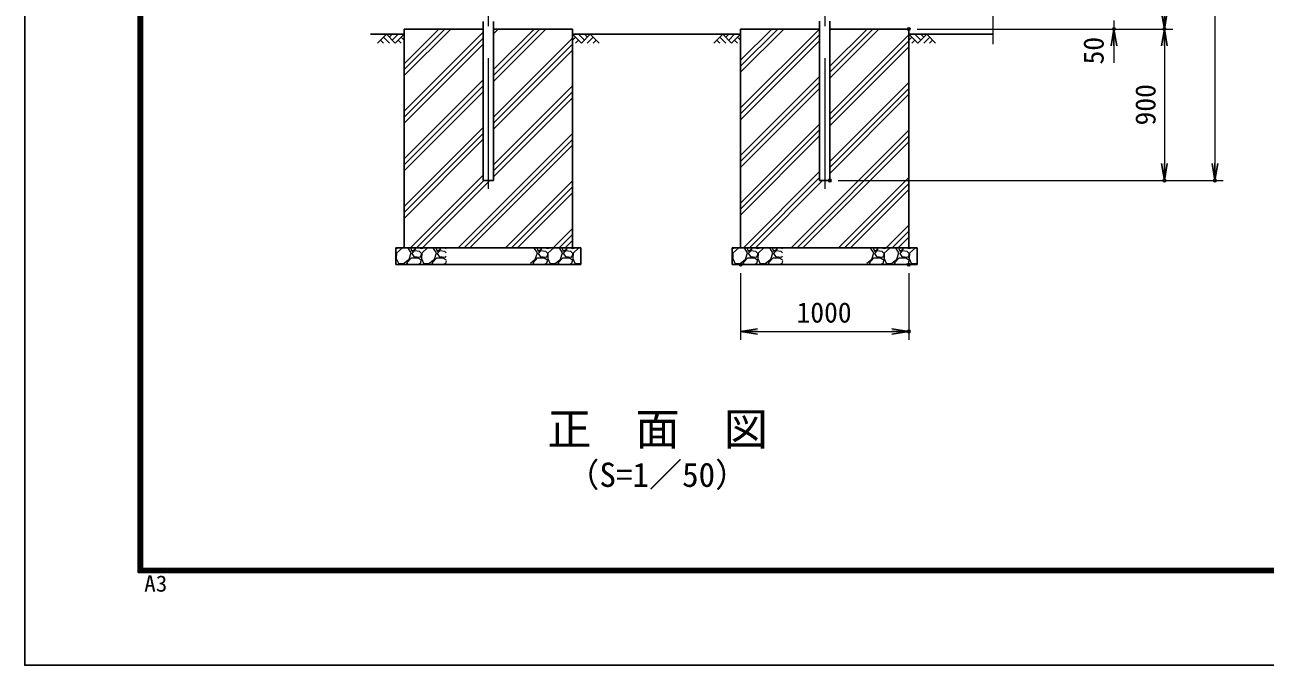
# Model space of a CAD drawing. Units: millimetres, scale not verified. Extents: x -10499 to 10501, y -7424 to 7426.
# Drawn here: x -10499 to -3124, y -7424 to -3619 of the extents above; entities that cross this region are included whole.
import ezdxf
from ezdxf.enums import TextEntityAlignment as Align

# ---------------------------------------------------------------- set-up
doc = ezdxf.new("R2010")
doc.units = ezdxf.units.MM
doc.header["$LTSCALE"] = 30
doc.header["$PDMODE"] = 32
doc.header["$PDSIZE"] = 15
doc.linetypes.add('USER1', pattern=[50.8, 31.75, -6.35, 6.35, -6.35])
for name, color, linetype, lineweight in [('0-0_D-DCR-HCH', 7, 'Continuous', 13), ('0-1_D-STR1', 1, 'Continuous', 25), ('0-2_D-STR4', 7, 'Continuous', 25), ('0-3_D-BGD', 7, 'Continuous', 25), ('0-4_D-BMK', 2, 'USER1', 13), ('0-7_D-STR-DIM', 7, 'Continuous', 13), ('0-A_D-TTL-TXT', 7, 'Continuous', 13), ('0-C_D-TTL', 7, 'Continuous', 25)]:
    doc.layers.add(name, color=color, linetype=linetype, lineweight=lineweight)
doc.layers.add('0-8_0', color=7, linetype='Continuous')
doc.layers.add('0-9_Defpoints', color=8, linetype='Continuous')
doc.styles.add('ＭＳ ゴシック', font='')
doc.styles.get('ＭＳ ゴシック').set_extended_font_data('MS Gothic')

# ---------------------------------------------------------------- blocks, each defined once
blk = doc.blocks.new('_Open')
at = {"layer": '0-8_0'}
blk.add_line((-30, 5), (0, 0), dxfattribs=at)
blk.add_lwpolyline([(-30, -5), (0, 0), (-30, 0)], dxfattribs=at)

msp = doc.modelspace()

# ---------------------------------------------------------------- linework, layer by layer
at = {"layer": '0-0_D-DCR-HCH'}
for p, q in [((-8349.6, -3674.43), (-8402.81, -3727.65)), ((-8349.6, -3674.43), (-8296.39, -3727.65)), ((-8331.86, -3692.17), (-8314.12, -3674.43)), ((-8314.12, -3709.91), (-8278.65, -3674.43)), ((-8296.39, -3727.65), (-8243.17, -3674.43)), ((-8243.17, -3921.05), (-7966.56, -3644.43)), ((-8243.17, -3885.69), (-8001.91, -3644.43)), ((-8243.17, -3850.34), (-8037.27, -3644.43)), ((-8243.17, -4133.18), (-7773.42, -3663.43)), ((-7712.92, -3673.64), (-7683.72, -3644.43)), ((-7712.92, -3956.49), (-7400.87, -3644.43)), ((-7712.92, -3921.13), (-7436.23, -3644.43)), ((-7712.92, -3885.78), (-7471.58, -3644.43)), ((-7189.96, -3727.65), (-7243.17, -3674.43)), ((-7172.23, -3709.91), (-7207.7, -3674.43)), ((-7136.75, -3674.43), (-7189.96, -3727.65)), ((-7154.4, -3692.26), (-7172.23, -3674.43)), ((-7136.75, -3674.43), (-7083.54, -3727.65)), ((-6349.6, -3674.43), (-6402.81, -3727.65)), ((-6349.6, -3674.43), (-6296.39, -3727.65)), ((-6331.86, -3692.17), (-6314.12, -3674.43)), ((-6314.12, -3709.91), (-6278.65, -3674.43)), ((-6296.39, -3727.65), (-6243.17, -3674.43)), ((-6243.17, -3900.95), (-5986.66, -3644.43)), ((-6243.17, -3865.59), (-6022.01, -3644.43)), ((-6243.17, -3830.24), (-6057.37, -3644.43)), ((-6243.17, -4113.08), (-5774.53, -3644.43)), ((-6243.17, -4148.44), (-5773.42, -3678.69)), ((-5712.92, -3653.54), (-5703.82, -3644.43)), ((-5712.92, -3936.38), (-5420.97, -3644.43)), ((-5712.92, -3901.03), (-5456.33, -3644.43)), ((-5712.92, -3865.67), (-5491.68, -3644.43)), ((-5712.92, -4148.52), (-5243.17, -3678.77)), ((-5189.96, -3727.65), (-5243.17, -3674.43)), ((-5172.23, -3709.91), (-5207.7, -3674.43)), ((-5136.75, -3674.43), (-5189.96, -3727.65)), ((-5154.4, -3692.26), (-5172.23, -3674.43)), ((-5136.75, -3674.43), (-5083.54, -3727.65)), ((-8385.07, -3709.91), (-8367.25, -3727.65)), ((-8367.34, -3692.17), (-8331.7, -3727.65)), ((-8278.65, -3709.91), (-8260.83, -3727.65)), ((-8260.91, -3692.17), (-8243.17, -3709.83)), ((-8243.17, -4168.54), (-7773.42, -3698.79)), ((-8243.17, -4203.89), (-7773.42, -3734.14)), ((-7712.92, -4168.62), (-7243.17, -3698.87)), ((-7712.92, -4203.97), (-7243.17, -3734.22)), ((-7225.44, -3692.17), (-7243.17, -3709.83)), ((-7207.7, -3709.91), (-7225.52, -3727.65)), ((-7119.01, -3692.17), (-7154.65, -3727.65)), ((-7101.28, -3709.91), (-7119.09, -3727.65)), ((-6385.07, -3709.91), (-6367.25, -3727.65)), ((-6367.34, -3692.17), (-6331.7, -3727.65)), ((-6278.65, -3709.91), (-6260.83, -3727.65)), ((-6260.91, -3692.17), (-6243.17, -3709.83)), ((-6243.17, -4183.79), (-5773.42, -3714.04)), ((-5712.92, -4183.87), (-5243.17, -3714.12)), ((-5712.92, -4219.23), (-5243.17, -3749.48)), ((-5225.44, -3692.17), (-5243.17, -3709.83)), ((-5207.7, -3709.91), (-5225.52, -3727.65)), ((-5119.01, -3692.17), (-5154.65, -3727.65)), ((-5101.28, -3709.91), (-5119.09, -3727.65)), ((-7712.92, -4239.33), (-7243.17, -3769.58)), ((-8243.17, -4416.03), (-7773.42, -3946.28)), ((-8243.17, -4451.38), (-7773.42, -3981.63)), ((-7712.92, -4451.46), (-7243.17, -3981.71)), ((-6243.17, -4395.92), (-5773.42, -3926.17)), ((-6243.17, -4431.28), (-5773.42, -3961.53)), ((-5712.92, -4431.36), (-5243.17, -3961.61)), ((-8243.17, -4486.74), (-7773.42, -4016.99)), ((-7712.92, -4486.82), (-7243.17, -4017.07)), ((-7712.92, -4522.17), (-7243.17, -4052.42)), ((-6243.17, -4466.63), (-5773.42, -3996.88)), ((-5712.92, -4466.71), (-5243.17, -3996.96)), ((-5712.92, -4502.07), (-5243.17, -4032.32)), ((-8243.17, -4698.87), (-7773.42, -4229.12)), ((-8243.17, -4734.22), (-7773.42, -4264.47)), ((-7923.06, -4944.43), (-7243.17, -4264.55)), ((-6243.17, -4678.77), (-5773.42, -4209.02)), ((-6243.17, -4714.12), (-5773.42, -4244.37)), ((-5943.16, -4944.43), (-5243.17, -4244.45)), ((-8243.17, -4769.58), (-7773.42, -4299.83)), ((-7887.7, -4944.43), (-7243.17, -4299.91)), ((-7852.34, -4944.43), (-7243.17, -4335.26)), ((-6243.17, -4749.48), (-5773.42, -4279.73)), ((-5907.8, -4944.43), (-5243.17, -4279.81)), ((-5872.45, -4944.43), (-5243.17, -4315.16)), ((-6226, -4944.43), (-5773.42, -4491.86)), ((-8205.9, -4944.43), (-7773.42, -4511.96)), ((-8170.54, -4944.43), (-7770.54, -4544.43)), ((-8135.19, -4944.43), (-7735.19, -4544.43)), ((-7640.21, -4944.43), (-7243.17, -4547.4)), ((-6190.64, -4944.43), (-5773.42, -4527.21)), ((-6155.29, -4944.43), (-5755.29, -4544.43)), ((-5660.31, -4944.43), (-5243.17, -4527.29)), ((-5624.96, -4944.43), (-5243.17, -4562.65)), ((-7604.86, -4944.43), (-7243.17, -4582.75)), ((-7569.5, -4944.43), (-7243.17, -4618.11)), ((-5589.6, -4944.43), (-5243.17, -4598.01)), ((-7357.37, -4944.43), (-7243.17, -4830.24)), ((-7322.01, -4944.43), (-7243.17, -4865.59)), ((-5377.47, -4944.43), (-5243.17, -4810.14)), ((-5342.12, -4944.43), (-5243.17, -4845.49)), ((-7286.66, -4944.43), (-7243.17, -4900.95)), ((-5306.76, -4944.43), (-5243.17, -4880.85)), ((-8293.17, -4948.18), (-8290.27, -4949.04)), ((-8290.27, -4977.54), (-8293.17, -4975)), ((-8293.17, -4991.77), (-8290.27, -4986.54)), ((-8290.27, -4949.04), (-8274.61, -4944.43)), ((-8288.77, -4976.04), (-8290.27, -5007.54)), ((-8290.27, -4986.54), (-8290.27, -4977.54)), ((-8290.27, -5007.54), (-8278.27, -5036.04)), ((-8254.27, -4944.54), (-8288.77, -4976.04)), ((-8218.27, -4947.54), (-8254.27, -4944.54)), ((-8246.77, -5037.54), (-8213.77, -5012.04)), ((-8227.27, -5033.04), (-8200.27, -5003.04)), ((-8201.77, -4974.54), (-8218.27, -4947.54)), ((-8213.77, -5012.04), (-8201.77, -4974.54)), ((-8192.77, -4944.54), (-8203.27, -4949.04)), ((-8203.27, -4949.04), (-8197.27, -4964.04)), ((-8200.27, -5003.04), (-8161.27, -5003.04)), ((-8197.27, -4964.04), (-8174.77, -4950.54)), ((-8182.27, -4962.54), (-8197.27, -4977.54)), ((-8197.27, -4977.54), (-8185.27, -4995.54)), ((-8174.77, -4950.54), (-8192.77, -4944.54)), ((-8185.27, -4995.54), (-8147.77, -5000.04)), ((-8152.27, -4967.04), (-8182.27, -4962.54)), ((-8161.27, -5003.04), (-8141.77, -5016.54)), ((-8155.93, -4944.43), (-8140.27, -4949.04)), ((-8140.27, -4977.54), (-8152.27, -4967.04)), ((-8147.77, -5000.04), (-8140.27, -4986.54)), ((-8140.27, -4949.04), (-8124.61, -4944.43)), ((-8138.77, -4976.04), (-8140.27, -5007.54)), ((-8140.27, -4986.54), (-8140.27, -4977.54)), ((-8140.27, -5007.54), (-8128.27, -5036.04)), ((-8104.27, -4944.54), (-8138.77, -4976.04)), ((-8068.27, -4947.54), (-8104.27, -4944.54)), ((-8096.77, -5037.54), (-8063.77, -5012.04)), ((-8077.27, -5033.04), (-8050.27, -5003.04)), ((-8051.77, -4974.54), (-8068.27, -4947.54)), ((-8063.77, -5012.04), (-8051.77, -4974.54)), ((-8042.77, -4944.54), (-8053.27, -4949.04)), ((-8053.27, -4949.04), (-8047.27, -4964.04)), ((-8050.27, -5003.04), (-8011.27, -5003.04)), ((-8047.27, -4964.04), (-8024.77, -4950.54)), ((-8032.27, -4962.54), (-8047.27, -4977.54)), ((-8047.27, -4977.54), (-8035.27, -4995.54)), ((-8024.77, -4950.54), (-8042.77, -4944.54)), ((-8035.27, -4995.54), (-7997.77, -5000.04)), ((-8002.27, -4967.04), (-8032.27, -4962.54)), ((-8011.27, -5003.04), (-7993.17, -5015.57)), ((-8005.93, -4944.43), (-7993.17, -4948.18)), ((-7993.17, -4975), (-8002.27, -4967.04)), ((-7997.77, -5000.04), (-7993.17, -4991.77)), ((-7468.27, -4947.54), (-7493.17, -4945.46)), ((-7493.17, -5034.76), (-7463.77, -5012.04)), ((-7477.27, -5033.04), (-7450.27, -5003.04)), ((-7451.77, -4974.54), (-7468.27, -4947.54)), ((-7463.77, -5012.04), (-7451.77, -4974.54)), ((-7442.77, -4944.54), (-7453.27, -4949.04)), ((-7453.27, -4949.04), (-7447.27, -4964.04)), ((-7450.27, -5003.04), (-7411.27, -5003.04)), ((-7447.27, -4964.04), (-7424.77, -4950.54)), ((-7432.27, -4962.54), (-7447.27, -4977.54)), ((-7447.27, -4977.54), (-7435.27, -4995.54)), ((-7424.77, -4950.54), (-7442.77, -4944.54)), ((-7435.27, -4995.54), (-7397.77, -5000.04)), ((-7402.27, -4967.04), (-7432.27, -4962.54)), ((-7411.27, -5003.04), (-7391.77, -5016.54)), ((-7405.93, -4944.43), (-7390.27, -4949.04)), ((-7390.27, -4977.54), (-7402.27, -4967.04)), ((-7397.77, -5000.04), (-7390.27, -4986.54)), ((-7390.27, -4949.04), (-7374.61, -4944.43)), ((-7388.77, -4976.04), (-7390.27, -5007.54)), ((-7390.27, -4986.54), (-7390.27, -4977.54)), ((-7390.27, -5007.54), (-7378.27, -5036.04)), ((-7354.27, -4944.54), (-7388.77, -4976.04)), ((-7318.27, -4947.54), (-7354.27, -4944.54)), ((-7346.77, -5037.54), (-7313.77, -5012.04)), ((-7327.27, -5033.04), (-7300.27, -5003.04)), ((-7301.77, -4974.54), (-7318.27, -4947.54)), ((-7313.77, -5012.04), (-7301.77, -4974.54)), ((-7292.77, -4944.54), (-7303.27, -4949.04)), ((-7303.27, -4949.04), (-7297.27, -4964.04)), ((-7300.27, -5003.04), (-7261.27, -5003.04)), ((-7297.27, -4964.04), (-7274.77, -4950.54)), ((-7282.27, -4962.54), (-7297.27, -4977.54)), ((-7297.27, -4977.54), (-7285.27, -4995.54)), ((-7274.77, -4950.54), (-7292.77, -4944.54)), ((-7285.27, -4995.54), (-7247.77, -5000.04)), ((-7252.27, -4967.04), (-7282.27, -4962.54)), ((-7261.27, -5003.04), (-7241.77, -5016.54)), ((-7255.93, -4944.43), (-7240.27, -4949.04)), ((-7240.27, -4977.54), (-7252.27, -4967.04)), ((-7247.77, -5000.04), (-7240.27, -4986.54)), ((-7240.27, -4949.04), (-7224.61, -4944.43)), ((-7238.77, -4976.04), (-7240.27, -5007.54)), ((-7240.27, -4986.54), (-7240.27, -4977.54)), ((-7240.27, -5007.54), (-7228.27, -5036.04)), ((-7204.27, -4944.54), (-7238.77, -4976.04)), ((-7193.17, -4945.46), (-7204.27, -4944.54)), ((-6293.17, -4948.18), (-6290.27, -4949.04)), ((-6290.27, -4977.54), (-6293.17, -4975)), ((-6293.17, -4991.77), (-6290.27, -4986.54)), ((-6290.27, -4949.04), (-6274.61, -4944.43)), ((-6288.77, -4976.04), (-6290.27, -5007.54)), ((-6290.27, -4986.54), (-6290.27, -4977.54)), ((-6290.27, -5007.54), (-6278.27, -5036.04)), ((-6254.27, -4944.54), (-6288.77, -4976.04)), ((-6218.27, -4947.54), (-6254.27, -4944.54)), ((-6246.77, -5037.54), (-6213.77, -5012.04)), ((-6227.27, -5033.04), (-6200.27, -5003.04)), ((-6201.77, -4974.54), (-6218.27, -4947.54)), ((-6213.77, -5012.04), (-6201.77, -4974.54)), ((-6192.77, -4944.54), (-6203.27, -4949.04)), ((-6203.27, -4949.04), (-6197.27, -4964.04)), ((-6200.27, -5003.04), (-6161.27, -5003.04)), ((-6197.27, -4964.04), (-6174.77, -4950.54)), ((-6182.27, -4962.54), (-6197.27, -4977.54)), ((-6197.27, -4977.54), (-6185.27, -4995.54)), ((-6174.77, -4950.54), (-6192.77, -4944.54)), ((-6185.27, -4995.54), (-6147.77, -5000.04)), ((-6152.27, -4967.04), (-6182.27, -4962.54)), ((-6161.27, -5003.04), (-6141.77, -5016.54)), ((-6155.93, -4944.43), (-6140.27, -4949.04)), ((-6140.27, -4977.54), (-6152.27, -4967.04)), ((-6147.77, -5000.04), (-6140.27, -4986.54)), ((-6140.27, -4949.04), (-6124.61, -4944.43)), ((-6138.77, -4976.04), (-6140.27, -5007.54)), ((-6140.27, -4986.54), (-6140.27, -4977.54)), ((-6140.27, -5007.54), (-6128.27, -5036.04)), ((-6104.27, -4944.54), (-6138.77, -4976.04)), ((-6068.27, -4947.54), (-6104.27, -4944.54)), ((-6096.77, -5037.54), (-6063.77, -5012.04)), ((-6077.27, -5033.04), (-6050.27, -5003.04)), ((-6051.77, -4974.54), (-6068.27, -4947.54)), ((-6063.77, -5012.04), (-6051.77, -4974.54)), ((-6042.77, -4944.54), (-6053.27, -4949.04)), ((-6053.27, -4949.04), (-6047.27, -4964.04)), ((-6050.27, -5003.04), (-6011.27, -5003.04)), ((-6047.27, -4964.04), (-6024.77, -4950.54)), ((-6032.27, -4962.54), (-6047.27, -4977.54)), ((-6047.27, -4977.54), (-6035.27, -4995.54)), ((-6024.77, -4950.54), (-6042.77, -4944.54)), ((-6035.27, -4995.54), (-5997.77, -5000.04)), ((-6002.27, -4967.04), (-6032.27, -4962.54)), ((-6011.27, -5003.04), (-5993.17, -5015.57)), ((-6005.93, -4944.43), (-5993.17, -4948.18)), ((-5993.17, -4975), (-6002.27, -4967.04)), ((-5997.77, -5000.04), (-5993.17, -4991.77)), ((-5468.27, -4947.54), (-5493.17, -4945.46)), ((-5493.17, -5034.76), (-5463.77, -5012.04)), ((-5477.27, -5033.04), (-5450.27, -5003.04)), ((-5451.77, -4974.54), (-5468.27, -4947.54)), ((-5463.77, -5012.04), (-5451.77, -4974.54)), ((-5442.77, -4944.54), (-5453.27, -4949.04)), ((-5453.27, -4949.04), (-5447.27, -4964.04)), ((-5450.27, -5003.04), (-5411.27, -5003.04)), ((-5447.27, -4964.04), (-5424.77, -4950.54)), ((-5432.27, -4962.54), (-5447.27, -4977.54)), ((-5447.27, -4977.54), (-5435.27, -4995.54)), ((-5424.77, -4950.54), (-5442.77, -4944.54)), ((-5435.27, -4995.54), (-5397.77, -5000.04)), ((-5402.27, -4967.04), (-5432.27, -4962.54)), ((-5411.27, -5003.04), (-5391.77, -5016.54)), ((-5405.93, -4944.43), (-5390.27, -4949.04)), ((-5390.27, -4977.54), (-5402.27, -4967.04)), ((-5397.77, -5000.04), (-5390.27, -4986.54)), ((-5390.27, -4949.04), (-5374.61, -4944.43)), ((-5388.77, -4976.04), (-5390.27, -5007.54)), ((-5390.27, -4986.54), (-5390.27, -4977.54)), ((-5390.27, -5007.54), (-5378.27, -5036.04)), ((-5354.27, -4944.54), (-5388.77, -4976.04)), ((-5318.27, -4947.54), (-5354.27, -4944.54)), ((-5346.77, -5037.54), (-5313.77, -5012.04)), ((-5327.27, -5033.04), (-5300.27, -5003.04)), ((-5301.77, -4974.54), (-5318.27, -4947.54)), ((-5313.77, -5012.04), (-5301.77, -4974.54)), ((-5292.77, -4944.54), (-5303.27, -4949.04)), ((-5303.27, -4949.04), (-5297.27, -4964.04)), ((-5300.27, -5003.04), (-5261.27, -5003.04)), ((-5297.27, -4964.04), (-5274.77, -4950.54)), ((-5282.27, -4962.54), (-5297.27, -4977.54)), ((-5297.27, -4977.54), (-5285.27, -4995.54)), ((-5274.77, -4950.54), (-5292.77, -4944.54)), ((-5285.27, -4995.54), (-5247.77, -5000.04)), ((-5252.27, -4967.04), (-5282.27, -4962.54)), ((-5261.27, -5003.04), (-5241.77, -5016.54)), ((-5255.93, -4944.43), (-5240.27, -4949.04)), ((-5240.27, -4977.54), (-5252.27, -4967.04)), ((-5247.77, -5000.04), (-5240.27, -4986.54)), ((-5240.27, -4949.04), (-5224.61, -4944.43)), ((-5238.77, -4976.04), (-5240.27, -5007.54)), ((-5240.27, -4986.54), (-5240.27, -4977.54)), ((-5240.27, -5007.54), (-5228.27, -5036.04)), ((-5204.27, -4944.54), (-5238.77, -4976.04)), ((-5193.17, -4945.46), (-5204.27, -4944.54)), ((-8293.17, -5015.57), (-8291.77, -5016.54)), ((-8291.77, -5016.54), (-8293.17, -5021.46)), ((-8293.17, -5042.95), (-8290.27, -5042.04)), ((-8290.27, -5042.04), (-8283.88, -5044.43)), ((-8278.27, -5036.04), (-8246.77, -5037.54)), ((-8220.62, -5044.43), (-8227.27, -5033.04)), ((-8147.77, -5037.54), (-8160.93, -5044.43)), ((-8147.93, -5044.43), (-8140.27, -5042.04)), ((-8141.77, -5016.54), (-8147.77, -5037.54)), ((-8140.27, -5042.04), (-8133.88, -5044.43)), ((-8128.27, -5036.04), (-8096.77, -5037.54)), ((-8070.62, -5044.43), (-8077.27, -5033.04)), ((-7997.77, -5037.54), (-8010.93, -5044.43)), ((-7997.93, -5044.43), (-7993.17, -5042.95)), ((-7993.17, -5021.46), (-7997.77, -5037.54)), ((-7470.62, -5044.43), (-7477.27, -5033.04)), ((-7397.77, -5037.54), (-7410.93, -5044.43)), ((-7397.93, -5044.43), (-7390.27, -5042.04)), ((-7391.77, -5016.54), (-7397.77, -5037.54)), ((-7390.27, -5042.04), (-7383.88, -5044.43)), ((-7378.27, -5036.04), (-7346.77, -5037.54)), ((-7320.62, -5044.43), (-7327.27, -5033.04)), ((-7247.77, -5037.54), (-7260.93, -5044.43)), ((-7247.93, -5044.43), (-7240.27, -5042.04)), ((-7241.77, -5016.54), (-7247.77, -5037.54)), ((-7240.27, -5042.04), (-7233.88, -5044.43)), ((-7228.27, -5036.04), (-7196.77, -5037.54)), ((-7196.77, -5037.54), (-7193.17, -5034.76)), ((-6293.17, -5015.57), (-6291.77, -5016.54)), ((-6291.77, -5016.54), (-6293.17, -5021.46)), ((-6293.17, -5042.95), (-6290.27, -5042.04)), ((-6290.27, -5042.04), (-6283.88, -5044.43)), ((-6278.27, -5036.04), (-6246.77, -5037.54)), ((-6220.62, -5044.43), (-6227.27, -5033.04)), ((-6147.77, -5037.54), (-6160.93, -5044.43)), ((-6147.93, -5044.43), (-6140.27, -5042.04)), ((-6141.77, -5016.54), (-6147.77, -5037.54)), ((-6140.27, -5042.04), (-6133.88, -5044.43)), ((-6128.27, -5036.04), (-6096.77, -5037.54)), ((-6070.62, -5044.43), (-6077.27, -5033.04)), ((-5997.77, -5037.54), (-6010.93, -5044.43)), ((-5997.93, -5044.43), (-5993.17, -5042.95)), ((-5993.17, -5021.46), (-5997.77, -5037.54)), ((-5470.62, -5044.43), (-5477.27, -5033.04)), ((-5397.77, -5037.54), (-5410.93, -5044.43)), ((-5397.93, -5044.43), (-5390.27, -5042.04)), ((-5391.77, -5016.54), (-5397.77, -5037.54)), ((-5390.27, -5042.04), (-5383.88, -5044.43)), ((-5378.27, -5036.04), (-5346.77, -5037.54)), ((-5320.62, -5044.43), (-5327.27, -5033.04)), ((-5247.77, -5037.54), (-5260.93, -5044.43)), ((-5247.93, -5044.43), (-5240.27, -5042.04)), ((-5241.77, -5016.54), (-5247.77, -5037.54)), ((-5240.27, -5042.04), (-5233.88, -5044.43)), ((-5228.27, -5036.04), (-5196.77, -5037.54)), ((-5196.77, -5037.54), (-5193.17, -5034.76))]:
    msp.add_line(p, q, dxfattribs=at)
at = {"layer": '0-1_D-STR1'}
for p, q in [((-7773.42, -4544.43), (-7773.42, -3600.33)), ((-7712.92, -4544.43), (-7712.92, -3600.33)), ((-5712.92, -4544.43), (-5712.92, -3597.83)), ((-7712.92, -4544.43), (-7773.42, -4544.43)), ((-5717.77, -4544.43), (-5768.57, -4544.43))]:
    msp.add_line(p, q, dxfattribs=at)
msp.add_lwpolyline([(-5712.92, -4544.43), (-5773.42, -4544.43), (-5773.42, -3597.83)], dxfattribs=at)
at = {"layer": '0-2_D-STR4'}
for p, q in [((-7773.42, -3644.43), (-8243.17, -3644.43)), ((-8243.17, -3644.43), (-8243.17, -4944.43)), ((-7243.17, -3644.43), (-7712.92, -3644.43)), ((-7243.17, -4944.43), (-7243.17, -3644.43)), ((-5243.17, -3644.43), (-5712.92, -3644.43)), ((-5243.17, -4944.43), (-5243.17, -3644.43)), ((-8293.17, -4944.43), (-7193.17, -4944.43)), ((-8293.17, -4944.43), (-8293.17, -5044.43)), ((-7193.17, -4944.43), (-7193.17, -5044.43)), ((-6293.17, -4944.43), (-5193.17, -4944.43)), ((-6293.17, -4944.43), (-6293.17, -5044.43)), ((-5193.17, -4944.43), (-5193.17, -5044.43)), ((-8293.17, -5044.43), (-7193.17, -5044.43)), ((-6293.17, -5044.43), (-5193.17, -5044.43))]:
    msp.add_line(p, q, dxfattribs=at)
msp.add_lwpolyline([(-5773.42, -3644.43), (-6243.17, -3644.43), (-6243.17, -4944.43)], dxfattribs=at)
at = {"layer": '0-3_D-BGD'}
for p, q in [((-8243.17, -3674.43), (-8443.17, -3674.43)), ((-6243.17, -3674.43), (-7243.17, -3674.43)), ((-4743.17, -3674.43), (-5243.17, -3674.43))]:
    msp.add_line(p, q, dxfattribs=at)
at = {"layer": '0-4_D-BMK'}
for p, q in [((-7743.17, 5325.57), (-7743.17, -4594.43)), ((-5743.17, 5325.57), (-5743.17, -4594.43))]:
    msp.add_line(p, q, dxfattribs=at)
at = {"layer": '0-7_D-STR-DIM'}
for p, q in [((-3423.17, 5175.57), (-3423.17, -4444.43)), ((-4743.17, -2145.09), (-4743.17, -3734.43)), ((-4023.17, -3594.43), (-4023.17, -3644.43)), ((-5193.17, -3644.43), (-3973.17, -3644.43)), ((-5193.17, -3644.43), (-3673.17, -3644.43)), ((-5193.17, -3644.43), (-3673.17, -3644.43)), ((-4023.17, -3744.43), (-4023.17, -3844.43)), ((-3723.17, -3744.43), (-3723.17, -4444.43)), ((-5662.92, -4544.43), (-3373.17, -4544.43)), ((-5662.92, -4544.43), (-3673.17, -4544.43)), ((-6243.17, -5094.43), (-6243.17, -5491.75)), ((-5243.17, -5094.43), (-5243.17, -5491.75)), ((-6143.17, -5441.75), (-5343.17, -5441.75))]:
    msp.add_line(p, q, dxfattribs=at)
at = {"layer": '0-9_Defpoints'}
for p in [(-5243.17, -3644.43), (-4023.17, -3644.43), (-3723.17, -3644.43), (-5712.92, -4544.43), (-3723.17, -4544.43), (-3423.17, -4544.43), (-6243.17, -5044.43), (-5243.17, -5044.43), (-5243.17, -5441.75)]:
    msp.add_point(p, dxfattribs=at)
at = {"layer": '0-C_D-TTL', "color": 2}
msp.add_lwpolyline([(-10499.2, 7425.57), (10500.8, 7425.57), (10500.8, -7424.43), (-10499.2, -7424.43)], close=True, dxfattribs=at)
at = {"layer": '0-C_D-TTL'}
for points in [[(-9824.2, 6875.57), (9825.8, 6875.57), (9825.8, -6874.43), (-9824.2, -6874.43)], [(-9817.95, 6869.32), (9819.55, 6869.32), (9819.55, -6868.18), (-9817.95, -6868.18)], [(-9811.7, 6863.07), (9813.3, 6863.07), (9813.3, -6861.93), (-9811.7, -6861.93)], [(-9805.45, 6856.82), (9807.05, 6856.82), (9807.05, -6855.68), (-9805.45, -6855.68)], [(-9799.2, 6850.57), (9800.8, 6850.57), (9800.8, -6849.43), (-9799.2, -6849.43)]]:
    msp.add_lwpolyline(points, close=True, dxfattribs=at)

# ---------------------------------------------------------------- block references
at = {"layer": '0-7_D-STR-DIM', "xscale": 3.333333, "yscale": 3.333333}
for p, rotation in [((-3723.17, -3644.43), 270), ((-4023.17, -3644.43), 90), ((-3723.17, -3644.43), 90), ((-3723.17, -4544.43), 270), ((-3423.17, -4544.43), 270), ((-6243.17, -5441.75), 180)]:
    msp.add_blockref('_Open', p, dxfattribs=dict(at, rotation=rotation))
msp.add_blockref('_Open', (-5243.17, -5441.75), dxfattribs=at)

# ---------------------------------------------------------------- texts
at = {"layer": '0-7_D-STR-DIM', "style": 'ＭＳ ゴシック'}
for s, p in [('50', (-4048.5, -3854.91)), ('900', (-3740.04, -4217.25))]:
    msp.add_text(s, height=120.3, rotation=90, dxfattribs=at).set_placement(p, align=Align.BOTTOM_LEFT)
msp.add_text('1000', height=120.3, dxfattribs=at).set_placement((-5910.42, -5424.88), align=Align.BOTTOM_LEFT)
at = {"layer": '0-A_D-TTL-TXT', "style": 'ＭＳ ゴシック'}
for s, height, p in [('正\u3000面\u3000図', 192.4, (-7392.92, -6175.42)), ('（S=1／50）', 144.3, (-7279.21, -6408.4))]:
    msp.add_text(s, height=height, dxfattribs=at).set_placement(p, align=Align.BOTTOM_LEFT)
at = {"layer": '0-C_D-TTL', "style": 'ＭＳ ゴシック', "width": 1.05}
msp.add_text('A3', height=96.21, dxfattribs=at).set_placement((-9789.42, -7016.46), align=Align.BOTTOM_LEFT)

doc.saveas('drawing.dxf')
